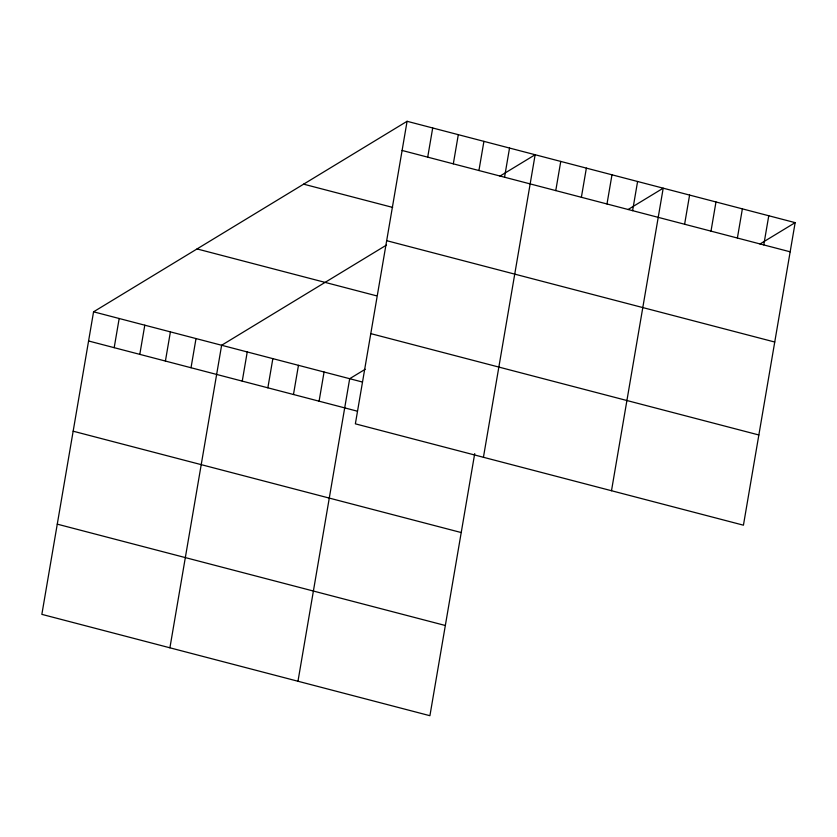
<?xml version="1.0" encoding="UTF-8"?>
<svg xmlns="http://www.w3.org/2000/svg" width="837" height="837" viewBox="0 0 837 837"><rect width="100%" height="100%" fill="white"/><g stroke="black" fill="none" stroke-linecap="round" stroke-linejoin="round"><path stroke-width="1.26" d="M407.085 121.292L355.369 423.836L743.434 525.186L795.15 222.642L407.085 121.292L93.566 311.814L41.85 614.358L429.915 715.708L474.715 453.612M114.188 347.679L119.178 318.499M139.8 354.365L144.791 325.195M165.412 361.061L170.403 331.881M191.024 367.746L196.015 338.567M169.911 647.807L221.627 345.262L386.464 245.084M242.249 381.128L247.239 351.948M267.861 387.813L272.852 358.634M293.473 394.499L298.464 365.33M319.085 401.195L324.076 372.015M297.972 681.255L349.688 378.701L365.204 369.274M427.707 157.157L432.698 127.977M453.319 163.843L458.31 134.663M478.931 170.528L483.922 141.359M504.544 177.224L509.534 148.044M483.43 457.284L535.146 154.73L499.971 176.105M555.768 190.595L560.759 161.426M581.38 197.291L586.371 168.111M606.992 203.977L611.983 174.797M632.605 210.662L637.595 181.493M611.491 490.733L663.207 188.179L628.032 209.553M684.614 224.243L689.594 195.073M711 231.138L715.98 201.958M737.387 238.032L742.377 208.852M763.773 244.917L768.764 215.747M795.15 222.642L759.975 244.017M402.095 150.461L790.159 251.811M303.622 184.161L392.658 207.409M386.673 240.679L774.738 342.03M197.03 248.934L376.315 295.764M370.791 333.628L758.856 434.978M93.566 311.814L362.254 381.986M88.576 340.983L357.263 411.166M73.154 431.201L461.218 532.552M57.272 524.15L445.336 625.501"/></g></svg>
